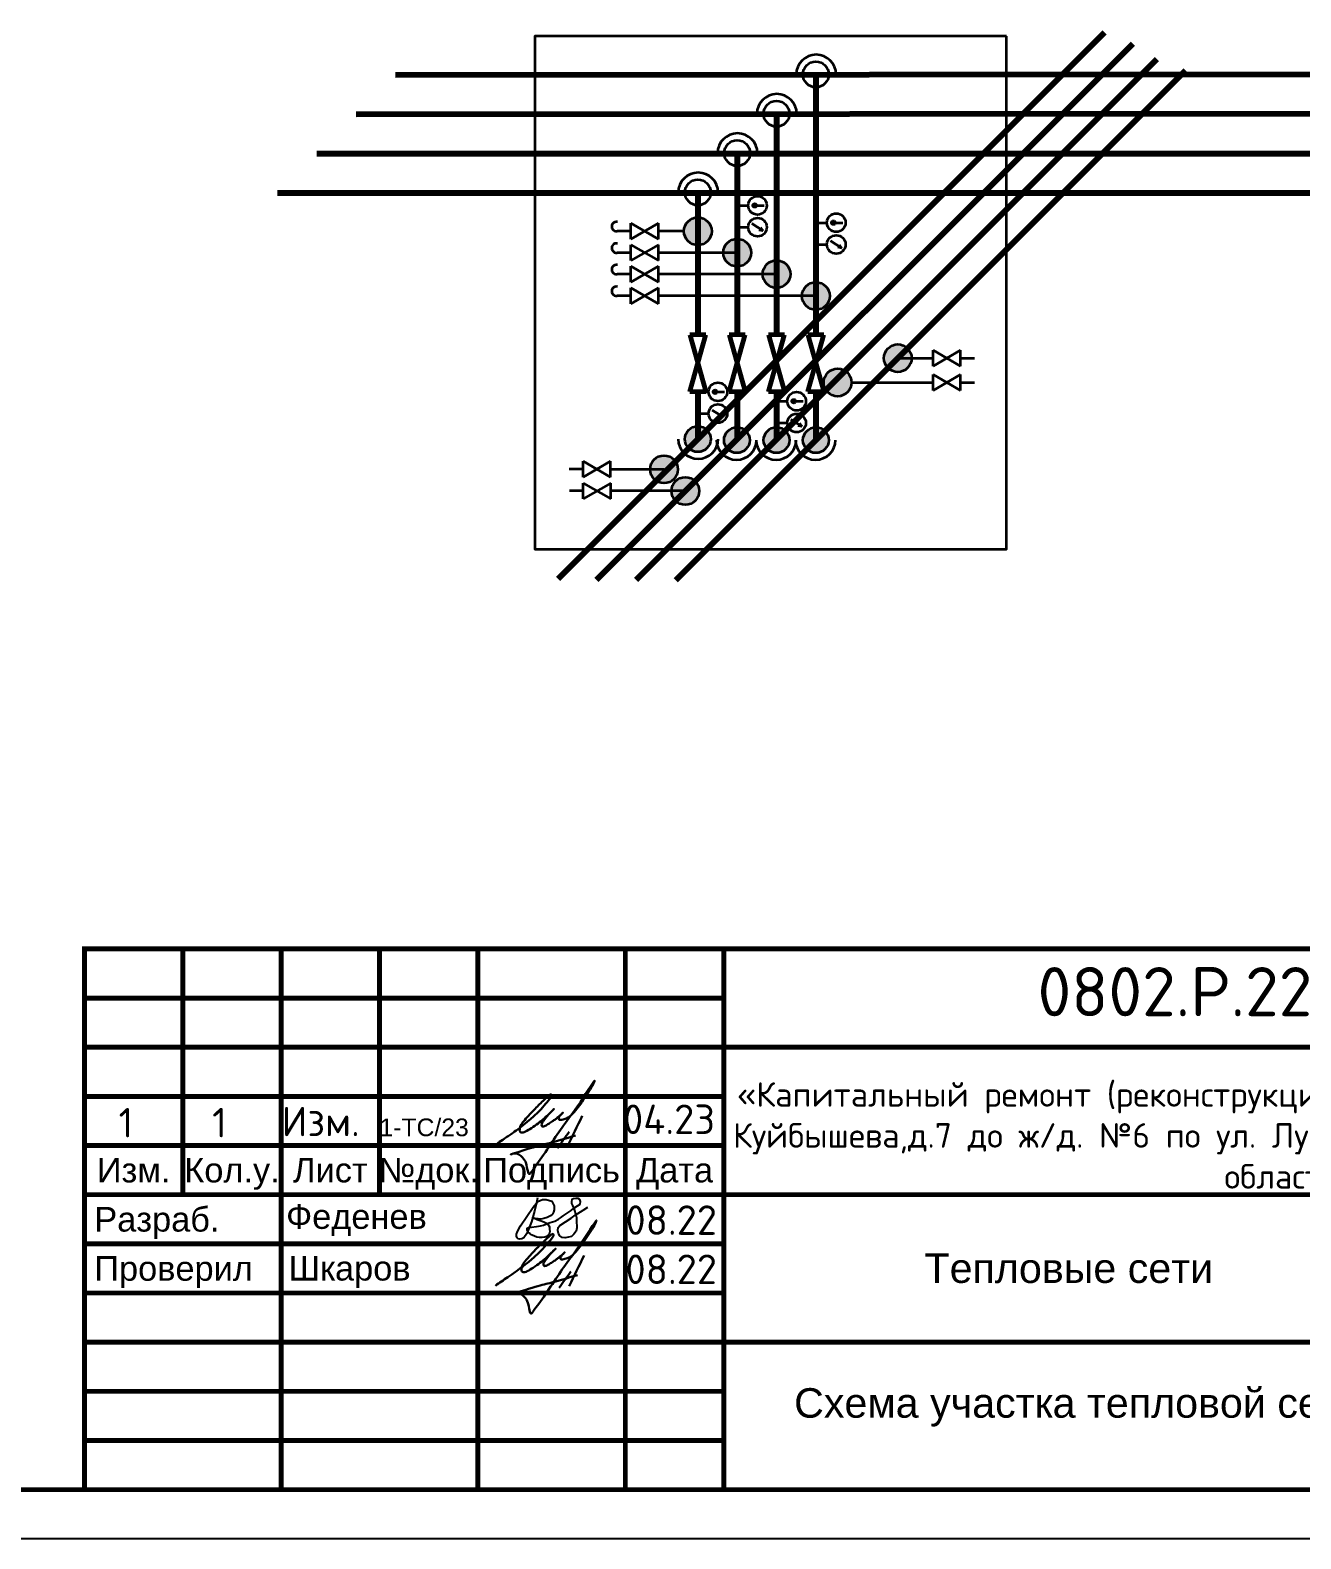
# Model space of a CAD drawing. Header units: metres. Extents: x 1642 to 8476, y 831 to 5441.
# Drawn here: x 3308.4 to 3437.6, y 1173.7 to 1327.1 of the extents above; entities that cross this region are included whole.
import ezdxf
from ezdxf.enums import TextEntityAlignment as Align

# ---------------------------------------------------------------- set-up
doc = ezdxf.new("R2010")
doc.units = ezdxf.units.M
for name, color, linetype, lineweight in [('Объекты проект.', 1, 'Continuous', 80), ('Размерный', 4, 'Continuous', 30), ('Размеры на чертеже', 250, 'Continuous', 25)]:
    doc.layers.add(name, color=color, linetype=linetype, lineweight=lineweight)
doc.layers.add('рамка', color=7, linetype='Continuous')
doc.styles.add('-ISOCPEUR-', font='isocpeur.ttf')
doc.styles.get("Standard").update_dxf_attribs({"font": 'arial.ttf'})

# ---------------------------------------------------------------- blocks, each defined once
blk = doc.blocks.new('*U330')
blk.add_lwpolyline([(0, 123), (594, 123), (594, -297), (0, -297)], close=True)
at = {"const_width": 0.5}
blk.add_lwpolyline([(20, 118), (589, 118), (589, -292), (20, -292)], close=True, dxfattribs=at)
for points in [[(404, -292), (404, -237), (589, -237)], [(414, -237), (414, -262)], [(424, -237), (424, -292)], [(434, -237), (434, -262)], [(444, -237), (444, -292)], [(459, -237), (459, -292)], [(469, -237), (469, -292)], [(404, -242), (469, -242)], [(404, -247), (469, -247)], [(469, -247), (589, -247)], [(404, -252), (469, -252)], [(404, -257), (469, -257)], [(404, -262), (589, -262)], [(404, -267), (469, -267)], [(404, -272), (469, -272)], [(404, -277), (469, -277)], [(469, -277), (589, -277)], [(404, -282), (469, -282)], [(404, -287), (469, -287)]]:
    blk.add_lwpolyline(points, dxfattribs=at)
for s, p in [('Изм.', (409, -259.5)), ('Кол.у.', (419, -259.5)), ('Лист', (429, -259.5)), ('№док.', (439, -259.5)), ('Подпись', (451.5, -259.5)), ('Дата', (464, -259.5))]:
    blk.add_text(s, height=2.5).set_placement(p, align=Align.MIDDLE_CENTER)
for s, p in [('Разраб.', (405, -264.5)), ('Проверил', (405, -269.5))]:
    blk.add_text(s, height=2.5).set_placement(p, align=Align.MIDDLE_LEFT)
at = {"insert": (527.34, -255.97), "char_height": 2.5, "width": 124.3112, "attachment_point": 5, "style": '-ISOCPEUR-'}
blk.add_mtext('\\pi3.21545;{\\C7;«Капитальный ремонт (реконструкция) тепловых сетей от ТК-8013 по ул. Куйбышева,д.7 до ж/д. №6 по ул. Луговая в ГО г. Рыбинск Ярославской области».}', dxfattribs=at)
blk.add_attdef('РАЗРАБОТАЛ', text='', height=2.5).set_placement((424.5, -264.22), align=Align.MIDDLE_LEFT)
at = {"flags": 8}
for tag, height, p in [('ДАТА', 2.5, (464.07, -264.4)), ('ЛИСТ', 3, (560.39, -271.92)), ('ЛИСТОВ', 3, (577.89, -271.92))]:
    blk.add_attdef(tag, text='', height=height, dxfattribs=at).set_placement(p, align=Align.MIDDLE_CENTER)
blk.add_attdef('ПРОВЕРИЛ', (424.75, -270.73), '', height=2.5)
for tag, p in [('ТЕПЛОВЫЕ_СЕТИ_001', (489.41, -270.98)), ('ИМЯ_ЧЕРТЕЖА_001', (492.54, -284.68))]:
    blk.add_attdef(tag, p, '', height=3, dxfattribs=at)
at = {"style": '-ISOCPEUR-', "flags": 8}
blk.add_attdef('ФОРМАТ', text='', height=3, dxfattribs=at).set_placement((554.97, -294.75), align=Align.MIDDLE_CENTER)
blk = doc.blocks.new('подпись')
at = {"lineweight": 30}
for points in [[(-0.82, -1.23), (-0.21, -0.8), (0.43, -0.36), (0.86, -0.08), (1.32, 0.25), (2, 0.77), (2.8, 1.4), (3.27, 1.83), (3.84, 2.36), (4.46, 3.07), (5.01, 3.73), (5.08, 3.95), (5.01, 4.03), (4.91, 4), (4.76, 3.88), (4.33, 3.49), (3.4, 2.58), (2.34, 1.43), (1.83, 0.48), (1.87, 0.23), (1.99, 0.16), (2.17, 0.16), (2.41, 0.25), (3.02, 0.6), (3.71, 1.09), (4.34, 1.62), (5.32, 2.55), (4.75, 1.98), (4.27, 1.36), (4.08, 1.05), (4.07, 0.85), (4.11, 0.78), (4.25, 0.78), (4.42, 0.84), (4.78, 1.05), (5.16, 1.3), (5.47, 1.51), (5.72, 1.73), (6.05, 1.99), (6.23, 2.18), (5.94, 1.88), (5.8, 1.63), (5.8, 1.5), (5.89, 1.44), (6.13, 1.46), (6.57, 1.6), (6.9, 1.79), (7.5, 2.39), (8.04, 3.08), (8.61, 3.92), (9.15, 4.76), (9.43, 5.33), (8, 3.26), (6.29, 0.88), (3.58, -3.07), (3.05, -3.8), (2.85, -4.05), (2.49, -2.98), (2.12, -2.39), (1.3, -1.96), (1.02, -2.03), (2.91, -1.44), (4.7, -0.96), (7.51, -0.15)], [(8.19, 1.85), (6.68, -1.27)], [(6.86, 0.23), (5.67, -1.43)]]:
    blk.add_spline(points, degree=3, dxfattribs=at)
blk = doc.blocks.new('Подпись Леха')
at = {"layer": 'рамка'}
blk.add_blockref('подпись', (2.7, 0.11), dxfattribs=at)

msp = doc.modelspace()

# ---------------------------------------------------------------- hatches: boundary and pattern name
at = {"lineweight": 35}
h = msp.add_hatch(color=256, dxfattribs=at)
h.dxf.hatch_style = 1
h.paths.add_polyline_path([(3381.862, 1309.3, 1), (3382.246, 1309.3, 1)])
h = msp.add_hatch(color=256, dxfattribs=at)
h.dxf.hatch_style = 1
h.paths.add_polyline_path([(3376.272, 1308.087, 0.4142136), (3374.861, 1306.676, 0.4142136), (3376.272, 1305.264)])
h.paths.add_polyline_path([(3376.272, 1308.087), (3376.272, 1305.264, 0.4142136), (3377.684, 1306.676, 0.4142136)])
h = msp.add_hatch(color=256, dxfattribs=at)
h.dxf.hatch_style = 1
h.paths.add_polyline_path([(3389.862, 1307.544, 1), (3390.246, 1307.544, 1)])
h = msp.add_hatch(color=256, dxfattribs=at)
h.dxf.hatch_style = 1
h.paths.add_polyline_path([(3380.272, 1305.905, 0.4142136), (3378.861, 1304.493, 0.4142136), (3380.272, 1303.082)])
h.paths.add_polyline_path([(3380.272, 1305.905), (3380.272, 1303.082, 0.4142136), (3381.684, 1304.493, 0.4142136)])
h = msp.add_hatch(color=256, dxfattribs=at)
h.dxf.hatch_style = 1
h.paths.add_polyline_path([(3384.272, 1303.722, 0.4142136), (3382.861, 1302.311, 0.4142136), (3384.272, 1300.899)])
h.paths.add_polyline_path([(3384.272, 1303.722), (3384.272, 1300.899, 0.4142136), (3385.684, 1302.311, 0.4142136)])
h = msp.add_hatch(color=256, dxfattribs=at)
h.dxf.hatch_style = 1
h.paths.add_polyline_path([(3388.272, 1301.505, 0.4142136), (3386.861, 1300.094, 0.4142136), (3388.272, 1298.682)])
h.paths.add_polyline_path([(3388.272, 1301.505), (3388.272, 1298.682, 0.4142136), (3389.684, 1300.094, 0.4142136)])
h = msp.add_hatch(color=256, dxfattribs=at)
h.dxf.hatch_style = 1
h.paths.add_polyline_path([(3396.605, 1295.174, -0.4142136), (3398.016, 1293.763, -0.4142136), (3396.605, 1292.351)])
h.paths.add_polyline_path([(3396.605, 1295.174), (3396.605, 1292.351, -0.4142136), (3395.193, 1293.763, -0.4142136)])
h = msp.add_hatch(color=256, dxfattribs=at)
h.dxf.hatch_style = 1
h.paths.add_polyline_path([(3390.482, 1292.705, -0.4142136), (3391.894, 1291.293, -0.4142136), (3390.482, 1289.882)])
h.paths.add_polyline_path([(3390.482, 1292.705), (3390.482, 1289.882, -0.4142136), (3389.071, 1291.293, -0.4142136)])
h = msp.add_hatch(color=256, dxfattribs=at)
h.dxf.hatch_style = 1
h.paths.add_polyline_path([(3377.832, 1290.345, 1), (3378.215, 1290.345, 1)])
h = msp.add_hatch(color=256, dxfattribs=at)
h.dxf.hatch_style = 1
h.paths.add_polyline_path([(3385.832, 1289.385, 1), (3386.215, 1289.385, 1)])
h = msp.add_hatch(color=256, dxfattribs=at)
h.dxf.hatch_style = 1
h.paths.add_polyline_path([(3372.838, 1283.867, 0.4142136), (3371.426, 1282.456, 0.4142136), (3372.838, 1281.045)])
h.paths.add_polyline_path([(3372.838, 1283.867), (3372.838, 1281.045, 0.4142136), (3374.249, 1282.456, 0.4142136)])
h = msp.add_hatch(color=256, dxfattribs=at)
h.dxf.hatch_style = 1
h.paths.add_polyline_path([(3375.005, 1281.671, 0.4142136), (3373.594, 1280.259, 0.4142136), (3375.005, 1278.848)])
h.paths.add_polyline_path([(3375.005, 1281.671), (3375.005, 1278.848, 0.4142136), (3376.417, 1280.259, 0.4142136)])
at = {"layer": 'Объекты проект.'}
h = msp.add_hatch(color=6, dxfattribs=at)
h.dxf.hatch_style = 1
h.paths.add_polyline_path([(3376.27, 1286.844, 0.4142136), (3374.962, 1285.536), (3376.27, 1285.536)])
h.paths.add_polyline_path([(3376.27, 1286.844), (3376.27, 1285.536), (3377.578, 1285.536, 0.4142136)])
h.paths.add_polyline_path([(3377.578, 1285.536), (3376.27, 1285.536), (3374.962, 1285.536, 1)])
h = msp.add_hatch(color=4, dxfattribs=at)
h.dxf.hatch_style = 1
h.paths.add_polyline_path([(3380.242, 1286.741), (3380.242, 1284.124, 0.4142136), (3381.55, 1285.432, 0.4142136)])
h.paths.add_polyline_path([(3380.242, 1286.741, 0.4142136), (3378.933, 1285.432, 0.4142136), (3380.242, 1284.124)])
h = msp.add_hatch(color=5, dxfattribs=at)
h.dxf.hatch_style = 1
h.paths.add_polyline_path([(3384.242, 1286.74, 0.4072342), (3382.965, 1285.432, 0.4072342), (3384.242, 1284.125)])
h.paths.add_polyline_path([(3384.242, 1286.74), (3384.242, 1284.125, 0.4212276), (3385.581, 1285.432, 0.4212276)])
h = msp.add_hatch(color=1, dxfattribs=at)
h.dxf.hatch_style = 1
h.paths.add_polyline_path([(3388.242, 1286.74, 0.4072342), (3386.965, 1285.432, 0.4072342), (3388.242, 1284.125)])
h.paths.add_polyline_path([(3388.242, 1286.74), (3388.242, 1284.125, 0.4212276), (3389.581, 1285.432, 0.4212276)])

# ---------------------------------------------------------------- linework, layer by layer
at = {"color": 18, "lineweight": 35, "true_color": 0x000000}
for p, q in [((3380.272, 1309.3), (3381.398, 1309.3)), ((3382.054, 1309.3), (3383.007, 1309.3)), ((3369.476, 1305.867), (3369.476, 1307.485)), ((3369.476, 1307.485), (3372.272, 1305.867)), ((3372.272, 1307.485), (3369.476, 1305.867)), ((3372.272, 1305.867), (3372.272, 1307.485)), ((3381.765, 1307.446), (3382.902, 1306.725)), ((3388.272, 1307.544), (3389.398, 1307.544)), ((3390.054, 1307.544), (3391.007, 1307.544)), ((3369.476, 1306.676), (3368.077, 1306.676)), ((3374.861, 1306.676), (3372.272, 1306.676)), ((3380.272, 1307.085), (3381.398, 1307.085)), ((3382.902, 1306.725), (3382.495, 1306.795)), ((3382.902, 1306.725), (3382.666, 1307.064)), ((3369.476, 1304.493), (3368.077, 1304.493)), ((3369.476, 1303.684), (3369.476, 1305.302)), ((3369.476, 1305.302), (3372.272, 1303.684)), ((3372.272, 1305.302), (3369.476, 1303.684)), ((3372.272, 1303.684), (3372.272, 1305.302)), ((3380.272, 1304.493), (3372.272, 1304.493)), ((3388.272, 1305.33), (3389.398, 1305.33)), ((3389.765, 1305.69), (3390.902, 1304.969)), ((3390.902, 1304.969), (3390.495, 1305.039)), ((3390.902, 1304.969), (3390.666, 1305.308)), ((3369.476, 1301.502), (3369.476, 1303.119)), ((3369.476, 1303.119), (3372.272, 1301.502)), ((3372.272, 1303.119), (3369.476, 1301.502)), ((3372.272, 1301.502), (3372.272, 1303.119)), ((3369.476, 1302.311), (3368.077, 1302.311)), ((3384.272, 1302.311), (3372.272, 1302.311)), ((3369.476, 1300.094), (3368.077, 1300.094)), ((3369.476, 1299.285), (3369.476, 1300.903)), ((3369.476, 1300.903), (3372.272, 1299.285)), ((3372.272, 1300.903), (3369.476, 1299.285)), ((3372.272, 1299.285), (3372.272, 1300.903)), ((3388.272, 1300.094), (3372.272, 1300.094)), ((3396.605, 1293.763), (3400.192, 1293.763)), ((3400.192, 1292.954), (3400.192, 1294.572)), ((3402.988, 1294.572), (3400.192, 1292.954)), ((3400.192, 1294.572), (3402.988, 1292.954)), ((3402.988, 1292.954), (3402.988, 1294.572)), ((3402.988, 1293.763), (3404.387, 1293.763)), ((3400.192, 1290.484), (3400.192, 1292.102)), ((3402.988, 1292.102), (3400.192, 1290.484)), ((3400.192, 1292.102), (3402.988, 1290.484)), ((3402.988, 1290.484), (3402.988, 1292.102)), ((3391.894, 1291.293), (3400.192, 1291.293)), ((3402.988, 1291.293), (3404.387, 1291.293)), ((3376.242, 1290.345), (3377.367, 1290.345)), ((3378.023, 1290.345), (3378.976, 1290.345)), ((3384.242, 1289.385), (3385.367, 1289.385)), ((3386.023, 1289.385), (3386.976, 1289.385)), ((3376.242, 1288.131), (3377.367, 1288.131)), ((3377.735, 1288.492), (3378.872, 1287.77)), ((3378.872, 1287.77), (3378.464, 1287.84)), ((3378.872, 1287.77), (3378.635, 1288.109)), ((3385.735, 1287.532), (3386.872, 1286.81)), ((3384.242, 1287.171), (3385.367, 1287.171)), ((3386.872, 1286.81), (3386.464, 1286.88)), ((3386.872, 1286.81), (3386.635, 1287.149)), ((3364.597, 1281.676), (3364.597, 1283.294)), ((3364.597, 1283.294), (3367.394, 1281.676)), ((3367.394, 1283.294), (3364.597, 1281.676)), ((3367.394, 1281.676), (3367.394, 1283.294)), ((3364.597, 1282.485), (3363.198, 1282.485)), ((3372.838, 1282.456), (3367.418, 1282.456)), ((3364.622, 1280.259), (3363.223, 1280.259)), ((3364.622, 1279.45), (3364.622, 1281.068)), ((3364.622, 1281.068), (3367.418, 1279.45)), ((3367.418, 1281.068), (3364.622, 1279.45)), ((3367.418, 1279.45), (3367.418, 1281.068)), ((3375.005, 1280.259), (3367.418, 1280.259))]:
    msp.add_line(p, q, dxfattribs=at)
at = {"lineweight": 60}
for p, q in [((3377.075, 1296.124), (3375.47, 1296.124)), ((3375.47, 1296.124), (3377.075, 1290.345)), ((3375.47, 1290.345), (3377.075, 1296.124)), ((3381.075, 1296.124), (3379.47, 1296.124)), ((3379.47, 1296.124), (3381.075, 1290.345)), ((3379.47, 1290.345), (3381.075, 1296.124)), ((3385.075, 1296.124), (3383.47, 1296.124)), ((3383.47, 1296.124), (3385.075, 1290.345)), ((3383.47, 1290.345), (3385.075, 1296.124)), ((3389.075, 1296.124), (3387.47, 1296.124)), ((3387.47, 1296.124), (3389.075, 1290.345)), ((3387.47, 1290.345), (3389.075, 1296.124)), ((3377.075, 1290.345), (3375.47, 1290.345)), ((3381.075, 1290.345), (3379.47, 1290.345)), ((3385.075, 1290.345), (3383.47, 1290.345)), ((3389.075, 1290.345), (3387.47, 1290.345))]:
    msp.add_line(p, q, dxfattribs=at)
at = {"color": 18, "lineweight": 35, "true_color": 0x000000}
msp.add_lwpolyline([(3407.642, 1326.521), (3359.709, 1326.521), (3359.709, 1274.353), (3407.642, 1274.353)], close=True, dxfattribs=at)
msp.add_lwpolyline([(3359.972, 1208.371), (3359.872, 1207.849), (3359.664, 1206.992), (3359.347, 1205.911), (3358.883, 1204.75), (3358.564, 1204.279), (3358.37, 1204.18), (3358.177, 1204.156), (3357.988, 1204.18), (3357.891, 1204.292), (3357.842, 1204.475), (3357.847, 1204.684), (3357.944, 1204.945), (3358.248, 1205.505), (3359.521, 1207.419), (3360.018, 1207.993), (3360.468, 1208.187), (3360.848, 1208.179), (3361.414, 1208.016), (3361.678, 1207.543), (3361.655, 1207.155), (3361.598, 1206.892), (3361.481, 1206.708), (3361.277, 1206.524), (3360.967, 1206.368), (3360.607, 1206.267), (3360.297, 1206.208), (3360.03, 1206.218), (3359.773, 1206.227), (3359.535, 1206.339), (3359.477, 1206.356), (3359.733, 1206.246), (3359.94, 1206.157), (3360.132, 1206.089), (3360.452, 1205.997), (3360.678, 1205.891), (3360.887, 1205.792), (3361.025, 1205.696), (3361.177, 1205.425), (3361.2, 1205.175), (3361.223, 1204.928), (3361.169, 1204.683), (3360.973, 1204.465), (3360.731, 1204.355), (3360.434, 1204.324), (3360.145, 1204.34), (3359.902, 1204.353), (3359.676, 1204.457), (3359.438, 1204.567), (3359.255, 1204.651), (3359.145, 1204.754), (3359.007, 1204.883), (3358.922, 1205.094), (3358.927, 1205.284), (3359.04, 1205.348), (3359.372, 1205.382), (3359.873, 1205.433), (3360.281, 1205.519), (3360.574, 1205.58), (3360.824, 1205.69), (3361.259, 1205.846), (3361.733, 1206.007), (3362.095, 1206.178), (3362.296, 1206.32), (3362.594, 1206.531), (3362.993, 1206.814), (3363.376, 1207.085), (3363.674, 1207.296), (3364.038, 1207.554), (3364.292, 1207.734), (3364.345, 1207.977), (3364.29, 1208.181), (3364.118, 1208.29), (3363.868, 1208.306), (3363.618, 1208.275), (3363.466, 1208.182), (3363.412, 1208.001), (3363.442, 1207.8), (3363.515, 1207.58), (3363.691, 1207.184), (3363.882, 1206.636), (3363.931, 1206.372), (3363.946, 1206.054), (3363.962, 1205.317), (3363.915, 1204.98), (3363.672, 1204.659), (3363.429, 1204.448), (3363.116, 1204.354), (3362.771, 1204.307), (3362.465, 1204.346), (3362.23, 1204.495), (3362.105, 1204.753), (3362.034, 1205.051), (3362.073, 1205.333), (3362.238, 1205.552), (3363.382, 1206.289), (3363.813, 1206.594), (3364.621, 1207.119), (3365.095, 1207.427)])
for centre, radius in [((3388.272, 1322.624), 1.308), ((3384.272, 1318.624), 1.308), ((3380.272, 1314.624), 1.308), ((3376.272, 1310.624), 1.308), ((3382.344, 1309.3), 0.946), ((3382.054, 1309.3), 0.192), ((3376.272, 1306.676), 1.411), ((3382.344, 1307.085), 0.946), ((3390.344, 1307.544), 0.946), ((3390.054, 1307.544), 0.192), ((3380.272, 1304.493), 1.411), ((3390.344, 1305.33), 0.946), ((3384.272, 1302.311), 1.411), ((3388.272, 1300.094), 1.411), ((3396.605, 1293.763), 1.411), ((3390.482, 1291.293), 1.411), ((3378.313, 1290.345), 0.946), ((3378.023, 1290.345), 0.192), ((3378.313, 1288.131), 0.946), ((3386.313, 1289.385), 0.946), ((3386.023, 1289.385), 0.192), ((3386.313, 1287.171), 0.946), ((3376.27, 1285.536), 1.308), ((3380.242, 1285.432), 1.308), ((3384.273, 1285.432), 1.308), ((3388.273, 1285.432), 1.308), ((3372.838, 1282.456), 1.411), ((3375.005, 1280.259), 1.411)]:
    msp.add_circle(centre, radius, dxfattribs=at)
for centre, radius, start, end in [((3388.304, 1322.591), 2.044, 0.93023, 179.06977), ((3384.304, 1318.591), 2.044, 0.93023, 179.06977), ((3380.304, 1314.591), 2.044, 0.93023, 179.06977), ((3376.304, 1310.591), 2.044, 0.93023, 179.06977), ((3367.997, 1307.148), 0.479, 77.94026, 279.52435), ((3367.997, 1304.966), 0.479, 77.94026, 279.52435), ((3367.997, 1302.783), 0.479, 77.94026, 279.52435), ((3367.997, 1300.566), 0.479, 77.94026, 279.52435), ((3376.301, 1285.569), 2.044, 180.93023, 359.06977), ((3380.21, 1285.466), 2.044, 180.93023, 359.06977), ((3384.242, 1285.466), 2.044, 180.93023, 359.06977), ((3388.242, 1285.466), 2.044, 180.93023, 359.06977)]:
    msp.add_arc(centre, radius, start, end, dxfattribs=at)
at = {"layer": 'Объекты проект.', "color": 6}
for p, q in [((3362.068, 1271.334), (3417.606, 1326.872)), ((3333.519, 1310.591), (3449.881, 1310.591)), ((3376.272, 1310.624), (3376.272, 1296.124)), ((3376.272, 1290.345), (3376.27, 1285.536))]:
    msp.add_line(p, q, dxfattribs=at)
at = {"layer": 'Объекты проект.', "color": 4}
for p, q in [((3365.977, 1271.231), (3420.495, 1325.749)), ((3337.519, 1314.591), (3449.888, 1314.591)), ((3380.272, 1314.624), (3380.272, 1296.124)), ((3380.272, 1290.345), (3380.263, 1285.536))]:
    msp.add_line(p, q, dxfattribs=at)
at = {"layer": 'Объекты проект.', "color": 5}
for p, q in [((3370.008, 1271.231), (3422.944, 1324.167)), ((3341.519, 1318.591), (3449.889, 1318.641)), ((3384.272, 1318.624), (3384.272, 1296.124)), ((3384.272, 1290.345), (3384.273, 1285.536))]:
    msp.add_line(p, q, dxfattribs=at)
at = {"layer": 'Объекты проект.', "color": 1}
for p, q in [((3374.039, 1271.198), (3425.874, 1323.032)), ((3345.519, 1322.591), (3449.888, 1322.639)), ((3388.272, 1322.624), (3388.272, 1296.124)), ((3388.272, 1290.345), (3388.273, 1285.536))]:
    msp.add_line(p, q, dxfattribs=at)

# ---------------------------------------------------------------- block references
for p in [(3353.626, 1214.739), (3353.813, 1200.546)]:
    msp.add_blockref('Подпись Леха', p)
at = {"layer": 'Размеры на чертеже', "lineweight": 90}
ref = msp.add_blockref('*U330', (2909.904, 1470.682), dxfattribs=at)
ref.add_attrib('ИМЯ_ЧЕРТЕЖА_001', 'Схема участка тепловой сети', (3386.06, 1186.002), dxfattribs={"layer": '0', "height": 3, "flags": 8})
ref.add_attrib('ТЕПЛОВЫЕ_СЕТИ_001', 'Тепловые сети', (3399.316, 1199.707), dxfattribs={"layer": '0', "height": 3, "flags": 8})
ref.add_attrib('РАЗРАБОТАЛ', 'Феденев', dxfattribs={"layer": '0', "height": 2.5}).set_placement((3334.405, 1206.458), align=Align.MIDDLE_LEFT)
ref.add_attrib('ПРОВЕРИЛ', 'Шкаров', (3334.653, 1199.953), dxfattribs={"layer": '0', "height": 2.5})

# ---------------------------------------------------------------- texts
at = {"insert": (3410.814, 1231.832), "char_height": 5, "width": 38.55785, "attachment_point": 1, "style": '-ISOCPEUR-'}
msp.add_mtext('0802.Р.22-ТС.1', dxfattribs=at)
at = {"layer": 'Размерный', "color": 0, "style": '-ISOCPEUR-'}
for s, p in [('1', (3317.372, 1214.505)), ('1', (3326.889, 1214.513)), ('Изм.', (3333.954, 1214.632)), ('04.23', (3368.664, 1214.853)), ('08.22', (3368.912, 1204.599)), ('08.22', (3368.912, 1199.599))]:
    msp.add_text(s, height=3, dxfattribs=at).set_placement(p)
at = {"layer": 'Размерный', "color": 0}
msp.add_text('1-ТС/23', height=1.8, dxfattribs=at).set_placement((3343.902, 1214.632))

doc.saveas('drawing.dxf')
